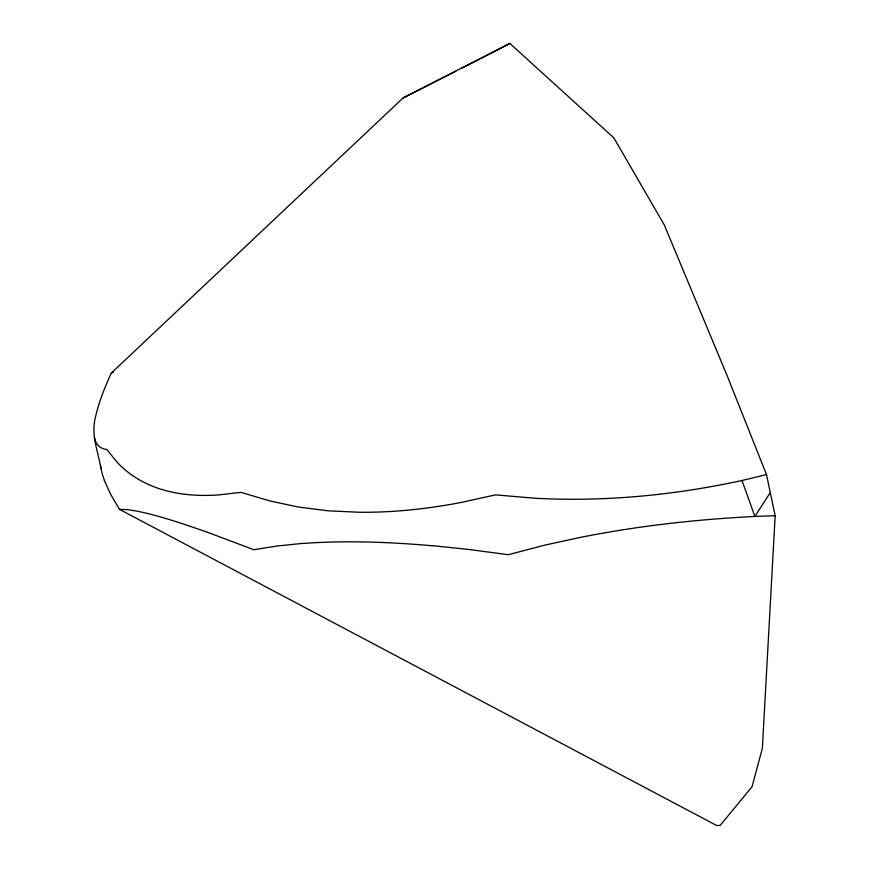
<?xml version="1.0" encoding="UTF-8"?>
<svg xmlns="http://www.w3.org/2000/svg" width="869" height="869" viewBox="0 0 869 869"><rect width="100%" height="100%" fill="white"/><g stroke="black" fill="none" stroke-linecap="round" stroke-linejoin="round"><path stroke-width="1.3" d="M100.847 468.141C98.132 451.619 90.973 434.989 95.253 418.076C98.686 402.456 104.617 387.552 111.319 373.083L403.053 97.98L509.875 43.45L613.862 137.878L664.22 224.81L727.19 375.821L766.501 474.583L775.17 515.719L762.363 748.176L752.065 786.684L720.249 825.344L716.729 825.55L119.444 509.343L110.58 494.244L104.345 480.47M775.17 515.719L754.868 516.414L770.282 492.56M480.894 58.473L509.875 43.45M403.053 97.98L455.736 71.236M461.732 68.206L479.688 59.081M94.297 437.14A762.58 95.829 -50 0 0 106.811 449.49L117.456 462.645A752.847 269.053 -50.1 0 0 160.287 489.008A752.521 268.934 -50.1 0 0 218.488 494.928L240.963 492.354L269.835 500.924L298.306 507.029L328.189 510.82L359.429 512.275A755.128 422.008 -45.2 0 0 460.114 502.662L495.547 494.874L534.685 498.209A756.682 528.754 -33.6 0 0 657.377 494.472A749.415 523.681 -33.6 0 0 741.996 480.514L766.501 474.583M584.468 536.521L545.384 544.993L508.256 554.715L469.379 549.523L432.002 545.613M302.662 543.386L276.983 546.025L253.748 549.697L207.702 532.339M119.444 509.343L127.537 509.647L138.377 511.363M741.996 480.514L754.868 516.414M138.595 511.483A711.222 51.369 26.9 0 1 208.071 532.545M104.519 480.557A711.124 133.913 30.6 0 1 100.5 465.349M584.533 536.575A711.168 313.188 6.4 0 1 754.9 516.468M302.846 543.483A711.124 201.043 19.3 0 1 432.197 545.765M113.524 372.138A759.593 76.733 -45.6 0 1 111.341 373.062"/></g></svg>
